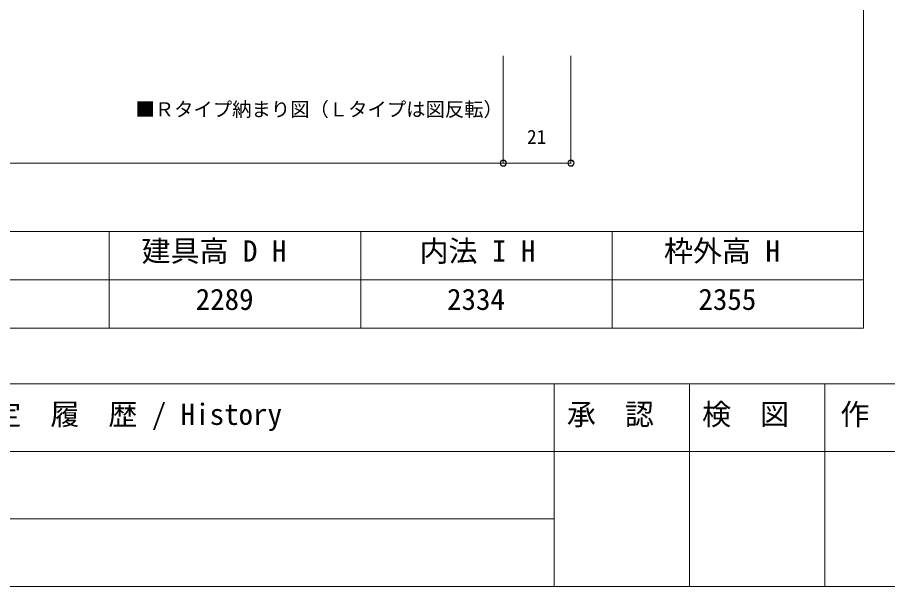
# Model space of a CAD drawing. Units: millimetres, scale not verified. Extents: x -596 to 604, y -411 to 420.
# Drawn here: x -144 to 126, y -411 to -234.3 of the extents above; entities that cross this region are included whole.
import ezdxf
from ezdxf.enums import TextEntityAlignment as Align

# ---------------------------------------------------------------- set-up
doc = ezdxf.new("R2010")
doc.units = ezdxf.units.MM
doc.header["$LTSCALE"] = 3
doc.header["$PDMODE"] = 32
doc.header["$PDSIZE"] = 1.8
for name, color, linetype, lineweight in [('1-0_H-SYM', 7, 'Continuous', 20), ('1-1_0', 7, 'Continuous', 20), ('2-0_18', 7, 'Continuous', 18)]:
    doc.layers.add(name, color=color, linetype=linetype, lineweight=lineweight)
doc.styles.add('ＭＳ ゴシック', font='')
doc.styles.get('ＭＳ ゴシック').set_extended_font_data('MS Gothic')

msp = doc.modelspace()

# ---------------------------------------------------------------- linework, layer by layer
at = {"layer": '1-0_H-SYM'}
for q in [(118.5, -30.75), (-580.5, -300.75)]:
    msp.add_line((118.5, -300.75), q, dxfattribs=at)
at = {"layer": '1-1_0'}
for p, q in [((118.5, -300.75), (118.5, -30.75)), ((118.5, -300.75), (-580.5, -300.75)), ((118.5, -300.75), (-580.5, -300.75)), ((-115.5, -300.75), (-115.5, -330.75)), ((-37.5, -300.75), (-37.5, -330.75)), ((40.5, -300.75), (40.5, -330.75)), ((118.5, -300.75), (118.5, -330.75)), ((118.5, -315.75), (-580.5, -315.75)), ((118.5, -330.75), (-580.5, -330.75)), ((604.5, -348), (-595.5, -348)), ((22.5, -348), (22.5, -411)), ((64.5, -348), (64.5, -411)), ((106.5, -348), (106.5, -411)), ((604.5, -369), (-352.5, -369)), ((22.5, -390), (-352.5, -390))]:
    msp.add_line(p, q, dxfattribs=at)
msp.add_lwpolyline([(-595.5, -411), (604.5, -411), (604.5, 420), (-595.5, 420)], close=True, dxfattribs=at)
at = {"layer": '2-0_18', "color": 4, "lineweight": 9}
for p, q in [((6.746, -279.493), (6.746, -246.177)), ((27.746, -246.177), (27.746, -279.493)), ((-486.689, -279.493), (27.746, -279.493))]:
    msp.add_line(p, q, dxfattribs=at)
at = {"layer": '2-0_18', "color": 4}
for centre in [(6.764, -279.493), (27.764, -279.493)]:
    msp.add_circle(centre, 1, dxfattribs=at)
at = {"layer": '2-0_18'}
for p in [(6.709, -279.493), (6.746, -279.493), (27.709, -279.493), (27.746, -279.493)]:
    msp.add_point(p, dxfattribs=at)

# ---------------------------------------------------------------- texts
at = {"layer": '1-0_H-SYM', "style": 'ＭＳ ゴシック'}
for s, p in [('2289', (-88.7, -327.074)), ('2334', (-10.7, -327.074)), ('2355', (67.3, -327.074))]:
    msp.add_text(s, height=6.598, dxfattribs=at).set_placement(p, align=Align.BOTTOM_LEFT)
at = {"layer": '1-1_0', "style": 'ＭＳ ゴシック'}
for s, p in [('建具高 D H', (-105.51, -312.073)), ('内法 I H', (-19.24, -312.073)), ('枠外高 H', (56.606, -312.073)), ('改\u3000定\u3000履\u3000歴 / History', (-169.805, -362.764)), ('承\u3000認', (26.471, -362.764)), ('検\u3000図', (68.431, -362.764)), ('作\u3000成', (111.35, -362.764))]:
    msp.add_text(s, height=6.598, dxfattribs=at).set_placement(p, align=Align.BOTTOM_LEFT)
at = {"layer": '2-0_18', "style": 'ＭＳ ゴシック'}
for s, p in [('■Ｒタイプ納まり図（Ｌタイプは図反転）', (-107.394, -266.327)), ('21', (14.106, -274.873))]:
    msp.add_text(s, height=4.399, dxfattribs=at).set_placement(p, align=Align.BOTTOM_LEFT)

doc.saveas('drawing.dxf')
